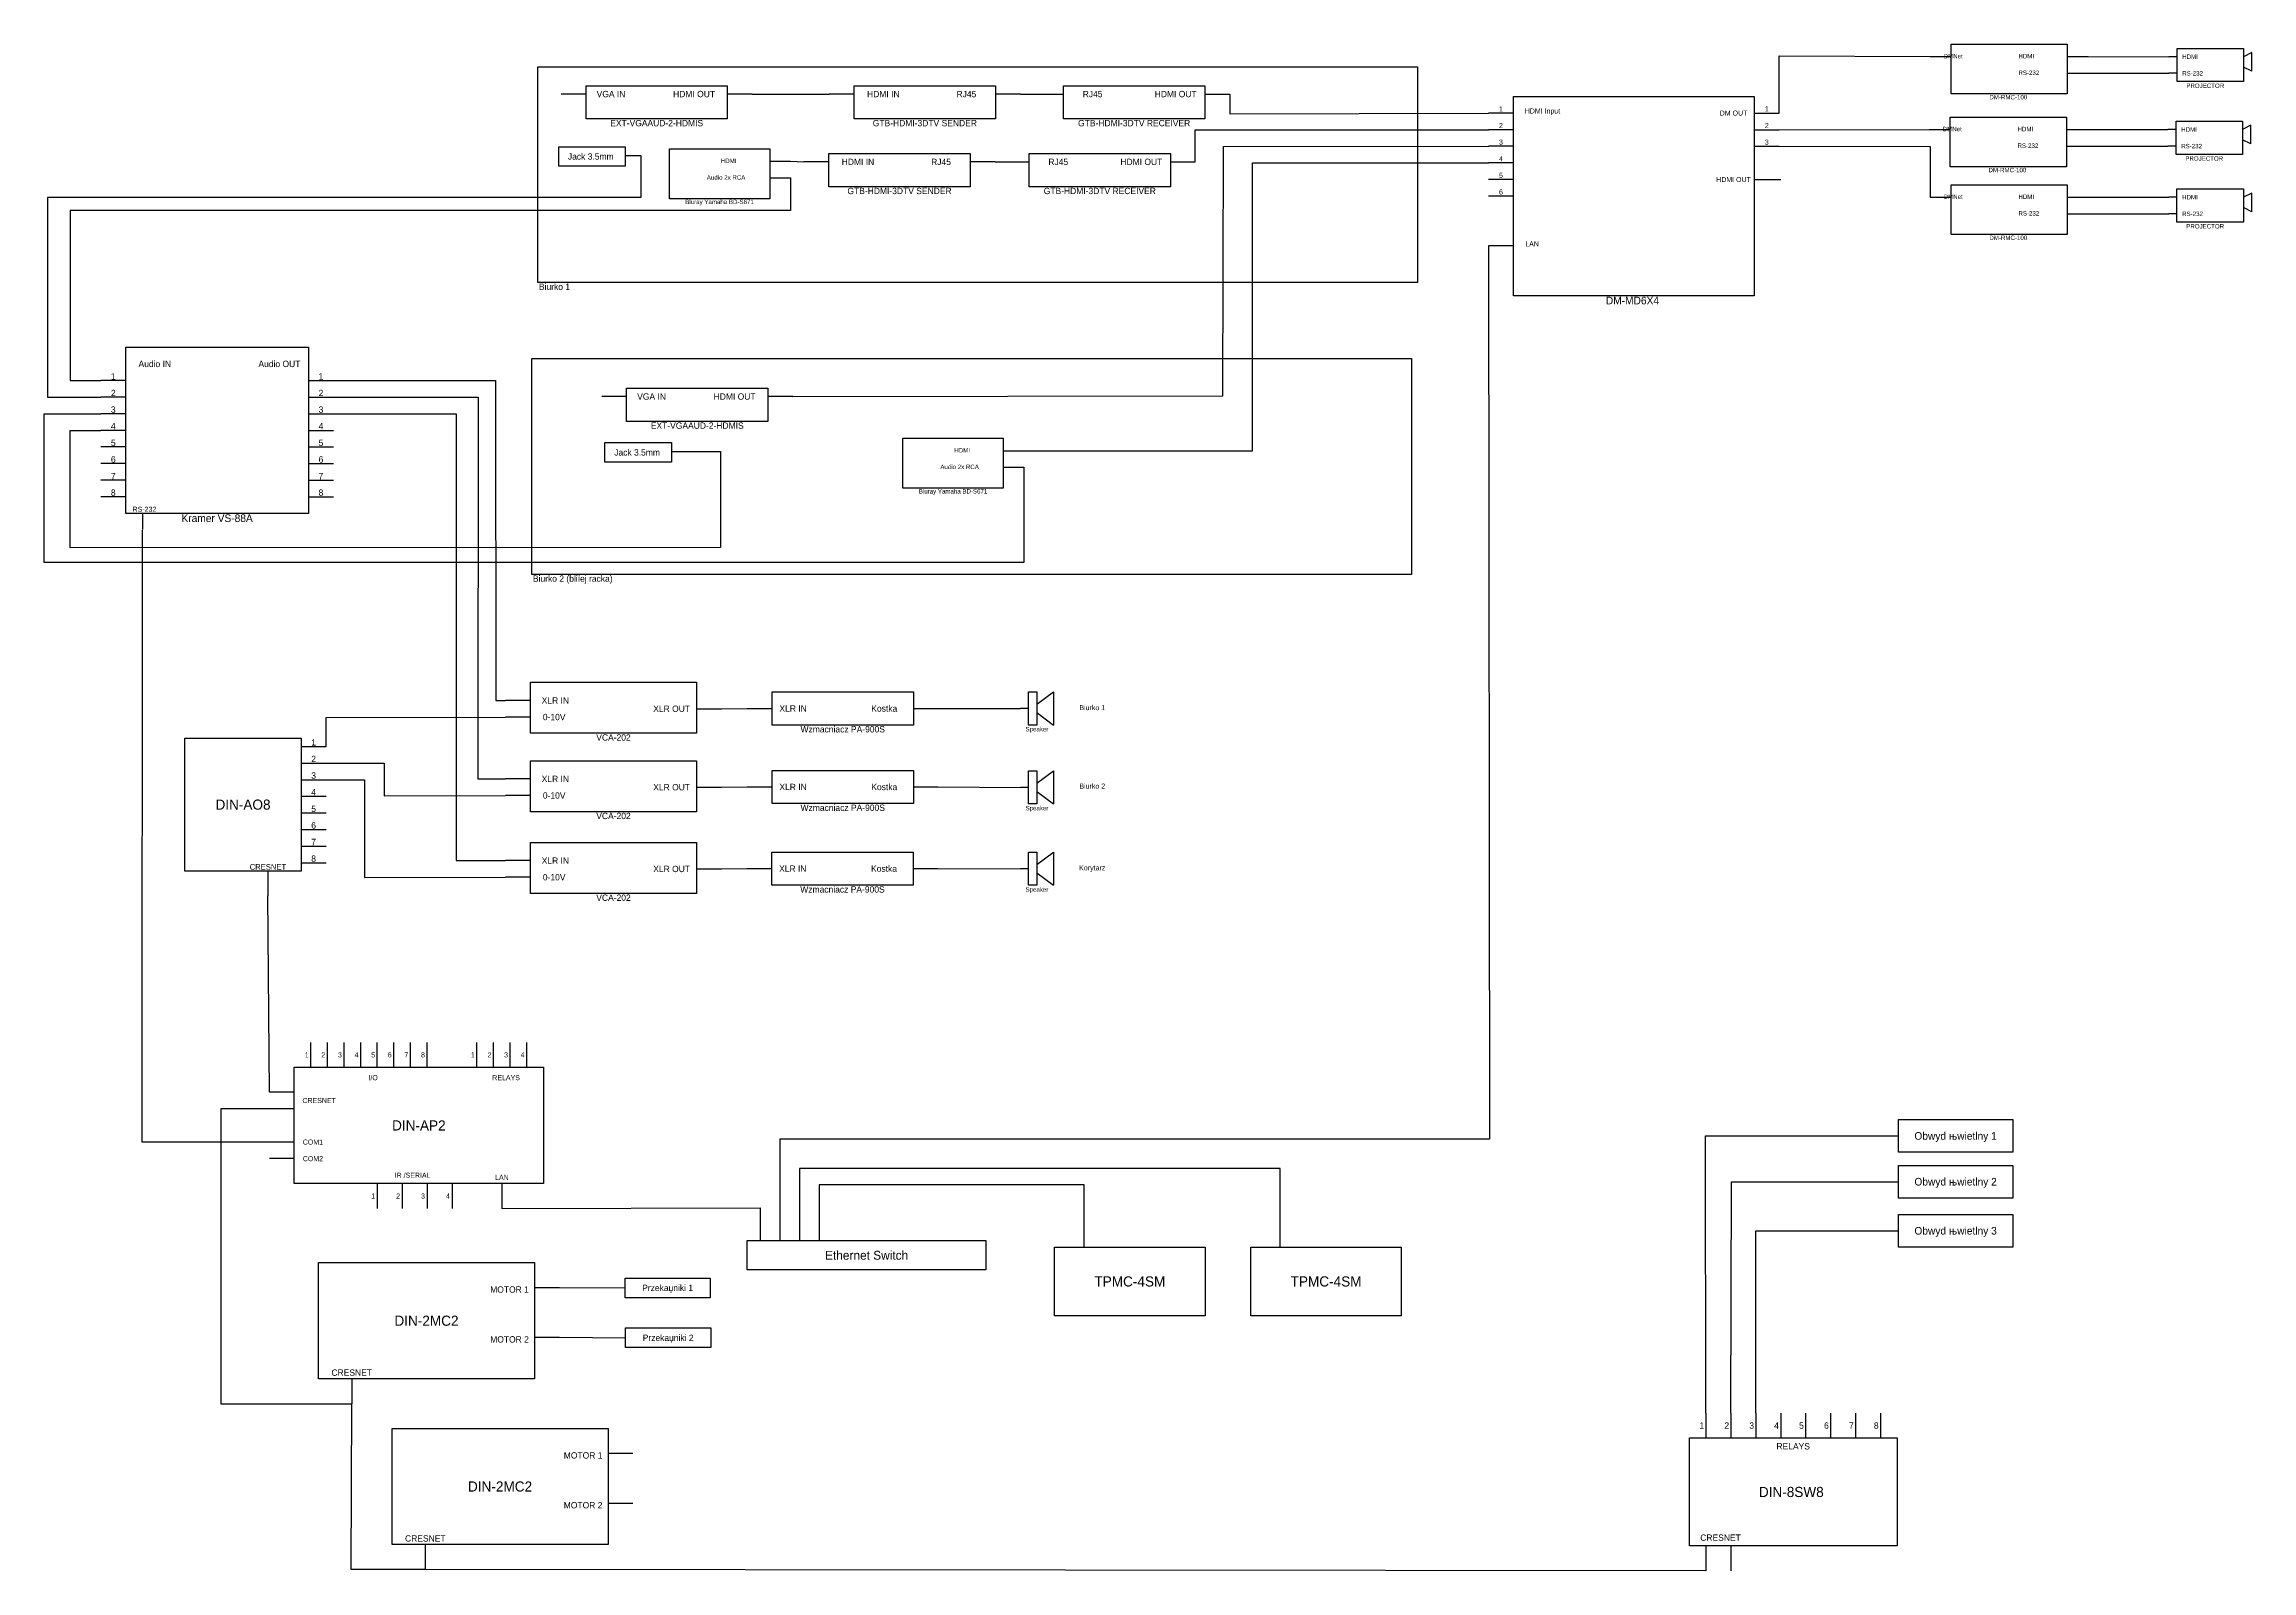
# Model space of a CAD drawing. Extents: x 11 to 686, y 17 to 484.
import ezdxf
from ezdxf.enums import TextEntityAlignment as Align

# ---------------------------------------------------------------- set-up
doc = ezdxf.new("R2010")
doc.units = 0
doc.layers.get('0').update_dxf_attribs({"linetype": 'CONTINUOUS'})

msp = doc.modelspace()

# ---------------------------------------------------------------- linework, layer by layer
at = {"color": 0}
for p, q in [((663.23, 480.08), (660.69, 480.08)), ((686.09, 481.35), (683.55, 480.08)), ((686.09, 475.63), (686.09, 481.35)), ((663.23, 475), (660.69, 475)), ((686.09, 475.63), (683.55, 476.9)), ((685.78, 459.09), (683.24, 457.82)), ((685.78, 453.38), (685.78, 459.09)), ((662.92, 457.82), (660.38, 457.82)), ((662.92, 452.74), (660.38, 452.74)), ((685.78, 453.38), (683.24, 454.64)), ((663.2, 437.11), (660.66, 437.11)), ((686.06, 438.38), (683.52, 437.11)), ((686.06, 432.67), (683.52, 433.94)), ((686.06, 432.67), (686.06, 438.38)), ((663.2, 432.03), (660.66, 432.03)), ((314.59, 282.03), (319.67, 285.84)), ((319.67, 285.84), (319.67, 275.68)), ((312.05, 280.76), (309.51, 280.76)), ((314.59, 279.49), (319.67, 275.68)), ((312.05, 256.61), (309.51, 256.61)), ((314.59, 257.88), (319.67, 261.69)), ((319.67, 261.69), (319.67, 251.53)), ((314.59, 255.34), (319.67, 251.53)), ((314.59, 233), (319.67, 236.81)), ((319.67, 236.81), (319.67, 226.65)), ((312.05, 231.73), (309.51, 231.73)), ((314.59, 230.46), (319.67, 226.65))]:
    msp.add_line(p, q, dxfattribs=at)
for points in [[(541.57, 462.84), (541.57, 480.31), (587.75, 480.11)], [(587.75, 480.11), (594.1, 480.11)], [(629.66, 480.11), (636.01, 480.11)], [(636.01, 480.11), (660.69, 480.08)], [(629.66, 475.03), (636.01, 475.03)], [(636.01, 475.03), (660.69, 475)], [(176.72, 468.66), (169.1, 468.66)], [(227.52, 468.66), (219.9, 468.66)], [(227.52, 468.66), (251.1, 468.66)], [(258.72, 468.66), (251.1, 468.66)], [(309.52, 468.66), (301.9, 468.66)], [(309.52, 468.66), (315.1, 468.66)], [(315.1, 468.66), (322.72, 468.66)], [(365.9, 468.66), (373.52, 468.66)], [(373.52, 468.66), (373.52, 462.56), (452.67, 462.84)], [(460.29, 462.84), (452.67, 462.84)], [(533.95, 462.84), (536.49, 462.84), (541.57, 462.84)], [(239.92, 376.14), (371.42, 376.39), (371.67, 452.59), (452.67, 452.68)], [(363.02, 447.91), (363.02, 457.76), (452.67, 457.76)], [(460.29, 457.76), (452.67, 457.76)], [(460.29, 452.68), (452.67, 452.68)], [(533.95, 457.76), (541.57, 457.76)], [(533.95, 452.68), (541.57, 452.68)], [(541.57, 457.76), (587.47, 457.82)], [(541.57, 452.68), (587.75, 452.62), (587.75, 437.11)], [(587.47, 457.82), (593.82, 457.82)], [(629.38, 457.82), (635.73, 457.82)], [(629.38, 452.74), (635.73, 452.74)], [(635.73, 457.82), (660.38, 457.82)], [(635.73, 452.74), (660.38, 452.74)], [(188.7, 449.89), (193.46, 449.89), (193.46, 437.06), (12, 437), (12, 375.96), (28.33, 375.96)], [(232.86, 448.09), (239.21, 448.09)], [(239.21, 448.09), (243.35, 447.91)], [(250.97, 447.91), (243.35, 447.91)], [(301.77, 447.91), (294.15, 447.91)], [(301.77, 447.91), (304.6, 447.91)], [(304.6, 447.91), (312.22, 447.91)], [(310.61, 359.57), (380.53, 359.57), (380.53, 447.6), (452.67, 447.6)], [(355.4, 447.91), (363.02, 447.91)], [(460.29, 447.6), (452.67, 447.6)], [(239.21, 443.01), (239.21, 433.01), (19, 433), (19, 381.04), (28.33, 381.04)], [(232.86, 443.01), (239.21, 443.01)], [(460.29, 442.52), (452.67, 442.52)], [(533.95, 442.52), (542.09, 442.52)], [(460.29, 437.44), (452.67, 437.44)], [(587.75, 437.11), (594.1, 437.11)], [(629.66, 437.11), (636.01, 437.11)], [(636.01, 437.11), (660.66, 437.11)], [(629.66, 432.03), (636.01, 432.03)], [(636.01, 432.03), (660.66, 432.03)], [(452.67, 422.2), (453, 149), (236, 149), (236, 118)], [(460.29, 422.2), (452.67, 422.2)], [(35.95, 381.04), (28.33, 381.04)], [(91.83, 381.04), (99.45, 381.04)], [(99.45, 381.04), (149.04, 381.04), (149.11, 283.2), (152.08, 283.2)], [(35.95, 375.96), (28.33, 375.96)], [(91.83, 375.96), (99.45, 375.96)], [(99.45, 375.96), (143.76, 375.96), (143.65, 259.2), (152.08, 259.2)], [(189.12, 376.14), (181.5, 376.14)], [(239.92, 376.14), (232.3, 376.14)], [(310.61, 354.49), (310.61, 325.4), (11, 325.4), (11, 370.88), (28.33, 370.88)], [(202.85, 359.38), (217.84, 359.38), (217.84, 329.95), (19, 329.88), (19, 365.8), (28.33, 365.8)], [(35.95, 370.88), (28.33, 370.88)], [(35.95, 365.8), (28.33, 365.8)], [(91.83, 370.88), (99.45, 370.88)], [(91.83, 365.8), (99.45, 365.8)], [(99.45, 370.88), (136.97, 370.88), (136.98, 234.2), (152.08, 234.2)], [(35.95, 360.72), (28.33, 360.72)], [(91.83, 360.72), (99.45, 360.72)], [(304.26, 359.57), (310.61, 359.57)], [(35.95, 355.64), (28.33, 355.64)], [(91.83, 355.64), (99.45, 355.64)], [(304.26, 354.49), (310.61, 354.49)], [(35.95, 350.56), (28.33, 350.56)], [(35.95, 345.48), (28.33, 345.48)], [(91.83, 350.56), (99.45, 350.56)], [(91.83, 345.48), (99.45, 345.48)], [(41.03, 340.37), (41.03, 335.48)], [(79.86, 148.13), (41, 148.13), (41.03, 335.32)], [(97.21, 269.11), (97.21, 278), (152.08, 278.12)], [(159.7, 283.2), (152.08, 283.2)], [(159.7, 278.12), (152.08, 278.12)], [(210.5, 280.66), (218.12, 280.66)], [(218.12, 280.66), (225.99, 280.73)], [(225.99, 280.73), (233.61, 280.73)], [(276.79, 280.73), (284.41, 280.73)], [(284.41, 280.73), (309.51, 280.76)], [(89.59, 269.11), (97.21, 269.11)], [(89.59, 264.03), (97.21, 264.03)], [(97.21, 264.03), (115, 264.03), (115, 254), (152.08, 254.12)], [(89.59, 258.95), (97.21, 258.95)], [(97.21, 258.95), (109, 258.95), (109, 229), (152.08, 229.12)], [(159.7, 259.2), (152.08, 259.2)], [(210.5, 256.66), (218.12, 256.66)], [(218.12, 256.66), (225.99, 256.73)], [(225.99, 256.73), (233.61, 256.73)], [(276.79, 256.73), (284.41, 256.73)], [(284.41, 256.73), (309.51, 256.61)], [(89.59, 253.87), (97.21, 253.87)], [(159.7, 254.12), (152.08, 254.12)], [(89.59, 248.79), (97.21, 248.79)], [(89.59, 243.71), (97.21, 243.71)], [(89.59, 238.63), (97.21, 238.63)], [(79.43, 231.01), (79.43, 223.39)], [(89.59, 233.55), (97.21, 233.55)], [(159.7, 234.2), (152.08, 234.2)], [(210.5, 231.66), (218.12, 231.66)], [(218.12, 231.66), (225.91, 231.75)], [(225.91, 231.75), (233.53, 231.75)], [(276.71, 231.75), (284.33, 231.75)], [(284.33, 231.75), (309.51, 231.73)], [(79.86, 163.37), (79.43, 223.39)], [(159.7, 229.12), (152.08, 229.12)], [(92.56, 170.99), (92.56, 178.61)], [(97.64, 170.99), (97.64, 178.61)], [(102.72, 170.99), (102.72, 178.61)], [(107.8, 170.99), (107.8, 178.61)], [(112.88, 170.99), (112.88, 178.61)], [(117.96, 170.99), (117.96, 178.61)], [(123.04, 170.99), (123.04, 178.61)], [(128.12, 170.99), (128.12, 178.61)], [(143.36, 170.99), (143.36, 178.61)], [(148.44, 170.99), (148.44, 178.61)], [(153.52, 170.99), (153.52, 178.61)], [(158.6, 170.99), (158.6, 178.61)], [(87.48, 163.37), (79.86, 163.37)], [(79.86, 158.29), (65, 158.29), (65, 68.09), (105.05, 68.09)], [(87.48, 158.29), (79.86, 158.29)], [(519.17, 65.24), (519, 150), (578, 150)], [(87.48, 148.13), (79.86, 148.13)], [(87.48, 143.05), (79.86, 143.05)], [(112.88, 135.43), (112.88, 127.81)], [(120.5, 135.43), (120.5, 127.81)], [(128.12, 135.43), (128.12, 127.81)], [(135.74, 135.43), (135.74, 127.81)], [(150.98, 135.43), (150.98, 127.81)], [(389, 116), (389, 140), (242, 140), (242, 118)], [(526.79, 65.24), (527, 136), (578, 136)], [(329, 116), (329, 135), (248, 135), (248, 118)], [(150.98, 127.81), (230, 128), (230, 118)], [(534.41, 65.24), (534.41, 121), (578, 121)], [(160.93, 103.65), (168.55, 103.65)], [(168.55, 103.65), (188.65, 103.53)], [(160.93, 88.41), (168.55, 88.41)], [(168.55, 88.41), (188.82, 88.26)], [(105.05, 75.71), (105.05, 68.09)], [(519.17, 16.98), (127.55, 17.38), (104.85, 17.38), (105.05, 68.09)], [(519.17, 65.24), (519.17, 57.62)], [(526.79, 65.24), (526.79, 57.62)], [(534.41, 65.24), (534.41, 57.62)], [(542.03, 65.24), (542.03, 57.62)], [(549.65, 65.24), (549.65, 57.62)], [(557.27, 65.24), (557.27, 57.62)], [(564.89, 65.24), (564.89, 57.62)], [(572.51, 65.24), (572.51, 57.62)], [(183.43, 52.94), (191.05, 52.94)], [(183.43, 37.7), (191.05, 37.7)], [(127.55, 25), (127.55, 17.38)], [(519.17, 24.6), (519.17, 16.98)], [(526.79, 24.6), (526.79, 16.98)]]:
    msp.add_lwpolyline(points, dxfattribs=at)
for points in [[(594.1, 483.92), (629.66, 483.92), (629.66, 468.68), (594.1, 468.68)], [(663.23, 482.62), (683.55, 482.62), (683.55, 472.46), (663.23, 472.46)], [(162, 477), (431, 477), (431, 411), (162, 411)], [(176.72, 471.2), (219.9, 471.2), (219.9, 461.04), (176.72, 461.04)], [(258.72, 471.2), (301.9, 471.2), (301.9, 461.04), (258.72, 461.04)], [(322.72, 471.2), (365.9, 471.2), (365.9, 461.04), (322.72, 461.04)], [(460.29, 467.92), (533.95, 467.92), (533.95, 406.96), (460.29, 406.96)], [(593.82, 461.63), (629.38, 461.63), (629.38, 446.39), (593.82, 446.39)], [(662.92, 460.36), (683.24, 460.36), (683.24, 450.2), (662.92, 450.2)], [(168.35, 452.56), (188.68, 452.56), (188.68, 446.56), (168.35, 446.56)], [(202.2, 451.9), (232.86, 451.9), (232.86, 436.66), (202.2, 436.66)], [(250.97, 450.45), (294.15, 450.45), (294.15, 440.29), (250.97, 440.29)], [(312.22, 450.45), (355.4, 450.45), (355.4, 440.29), (312.22, 440.29)], [(594.1, 440.92), (629.66, 440.92), (629.66, 425.68), (594.1, 425.68)], [(663.2, 439.65), (683.52, 439.65), (683.52, 429.49), (663.2, 429.49)], [(35.95, 391.2), (91.83, 391.2), (91.83, 340.4), (35.95, 340.4)], [(160.16, 387.73), (429.16, 387.73), (429.16, 321.73), (160.16, 321.73)], [(189.12, 378.68), (232.3, 378.68), (232.3, 368.52), (189.12, 368.52)], [(182.5, 362.06), (202.83, 362.06), (202.83, 356.06), (182.5, 356.06)], [(273.6, 363.38), (304.26, 363.38), (304.26, 348.14), (273.6, 348.14)], [(159.7, 288.76), (210.5, 288.76), (210.5, 273.14), (159.7, 273.14)], [(233.61, 285.81), (276.79, 285.81), (276.79, 275.65), (233.61, 275.65)], [(312.05, 285.84), (314.59, 285.84), (314.59, 275.68), (312.05, 275.68)], [(54.03, 271.65), (89.59, 271.65), (89.59, 231.01), (54.03, 231.01)], [(159.7, 264.76), (210.5, 264.76), (210.5, 249.14), (159.7, 249.14)], [(233.61, 261.81), (276.79, 261.81), (276.79, 251.65), (233.61, 251.65)], [(312.05, 261.69), (314.59, 261.69), (314.59, 251.53), (312.05, 251.53)], [(159.7, 239.76), (210.5, 239.76), (210.5, 224.14), (159.7, 224.14)], [(233.53, 236.83), (276.71, 236.83), (276.71, 226.67), (233.53, 226.67)], [(312.05, 236.81), (314.59, 236.81), (314.59, 226.65), (312.05, 226.65)], [(87.48, 170.99), (163.68, 170.99), (163.68, 135.43), (87.48, 135.43)], [(578, 155), (613, 155), (613, 145), (578, 145)], [(578, 141), (613, 141), (613, 131), (578, 131)], [(578, 126), (613, 126), (613, 116), (578, 116)], [(226, 118), (299, 118), (299, 109), (226, 109)], [(320, 116), (366, 116), (366, 95), (320, 95)], [(380, 116), (426, 116), (426, 95), (380, 95)], [(94.89, 111.27), (160.93, 111.27), (160.93, 75.71), (94.89, 75.71)], [(188.65, 106.53), (214.65, 106.53), (214.65, 100.53), (188.65, 100.53)], [(188.82, 91.26), (214.82, 91.26), (214.82, 85.26), (188.82, 85.26)], [(117.39, 60.56), (183.43, 60.56), (183.43, 25), (117.39, 25)], [(514.09, 57.62), (577.59, 57.62), (577.59, 24.6), (514.09, 24.6)]]:
    msp.add_lwpolyline(points, close=True, dxfattribs=at)

# ---------------------------------------------------------------- texts
for s, height, p in [('DMNet', 1.358, (591.86, 480.25)), ('HDMI', 1.358, (614.72, 480.25)), ('HDMI', 1.358, (664.8, 480.08)), ('RS-232', 1.358, (614.72, 475.17)), ('RS-232', 1.358, (664.8, 475)), ('PROJECTOR', 1.358, (666.07, 471.19)), ('DMNet', 1.358, (591.58, 457.96)), ('HDMI', 1.358, (614.44, 457.96)), ('RS-232', 1.358, (614.44, 452.88)), ('HDMI', 1.358, (664.49, 457.82)), ('RS-232', 1.358, (664.49, 452.74)), ('HDMI', 1.358, (217.92, 448.23)), ('PROJECTOR', 1.358, (665.76, 448.93)), ('Audio 2x RCA', 1.3582, (213.64, 443.15)), ('DMNet', 1.358, (591.86, 437.25)), ('HDMI', 1.358, (614.72, 437.25)), ('RS-232', 1.358, (614.72, 432.17)), ('HDMI', 1.358, (664.77, 437.11)), ('RS-232', 1.358, (664.77, 432.03)), ('PROJECTOR', 1.358, (666.04, 428.22)), ('HDMI', 1.358, (289.32, 359.71)), ('Audio 2x RCA', 1.3582, (285.04, 354.63))]:
    msp.add_text(s, height=height, dxfattribs=at).set_placement(p, align=Align.MIDDLE_LEFT)
for s, height, p in [('VGA IN', 1.94, (184.34, 468.66)), ('HDMI OUT', 1.94, (209.74, 468.66)), ('HDMI IN', 1.94, (267.61, 468.66)), ('RJ45', 1.94, (293.01, 468.66)), ('RJ45', 1.94, (331.61, 468.66)), ('HDMI OUT', 1.94, (357.01, 468.66)), ('2', 1.55, (456.48, 459.03)), ('1', 1.55, (456.48, 464.11)), ('HDMI Input', 1.552, (469.18, 463.48)), ('DM OUT', 1.552, (527.6, 462.84)), ('2', 1.55, (537.76, 459.03)), ('1', 1.55, (537.76, 464.11)), ('3', 1.55, (456.48, 453.95)), ('3', 1.55, (537.76, 453.95)), ('Jack 3.5mm ', 1.9403, (178.51, 449.56)), ('HDMI IN', 1.94, (259.86, 447.91)), ('RJ45', 1.94, (285.26, 447.91)), ('RJ45', 1.94, (321.11, 447.91)), ('HDMI OUT', 1.94, (346.51, 447.91)), ('4', 1.55, (456.48, 448.87)), ('5', 1.55, (456.48, 443.79)), ('6', 1.55, (456.48, 438.71)), ('HDMI OUT', 1.552, (527.6, 442.52)), ('LAN', 1.552, (466, 422.83)), ('Audio IN', 1.94, (44.84, 386.12)), ('Audio OUT', 1.94, (82.94, 386.12)), ('2', 1.94, (32.14, 377.23)), ('1', 1.94, (32.14, 382.31)), ('2', 1.94, (95.64, 377.23)), ('1', 1.94, (95.64, 382.31)), ('3', 1.94, (32.14, 372.15)), ('3', 1.94, (95.64, 372.15)), ('VGA IN', 1.94, (196.74, 376.14)), ('HDMI OUT', 1.94, (222.14, 376.14)), ('4', 1.94, (32.14, 367.07)), ('4', 1.94, (95.64, 367.07)), ('5', 1.94, (32.14, 361.99)), ('6', 1.94, (32.14, 356.91)), ('5', 1.94, (95.64, 361.99)), ('6', 1.94, (95.64, 356.91)), ('Jack 3.5mm ', 1.9403, (192.67, 359.06)), ('7', 1.94, (32.14, 351.83)), ('7', 1.94, (95.64, 351.83)), ('8', 1.94, (32.14, 346.75)), ('8', 1.94, (95.64, 346.75)), ('RS-232', 1.552, (41.66, 341.67)), ('XLR IN', 1.94, (167.32, 283.2)), ('0-10V ', 1.94, (167.32, 278.12)), ('XLR OUT', 1.94, (202.88, 280.66)), ('XLR IN', 1.94, (240.02, 280.73)), ('Kostka', 1.94, (267.9, 280.73)), ('Biurko 1', 1.552, (331.5, 281)), ('1', 1.94, (93.4, 270.38)), ('Speaker', 1.358, (314.59, 274.41)), ('2', 1.94, (93.4, 265.3)), ('3', 1.94, (93.4, 260.22)), ('XLR IN', 1.94, (167.32, 259.2)), ('XLR OUT', 1.94, (202.88, 256.66)), ('XLR IN', 1.94, (240.02, 256.73)), ('Kostka', 1.94, (267.9, 256.73)), ('Biurko 2', 1.552, (331.5, 257)), ('DIN-AO8', 3.104, (71.81, 251.33)), ('4', 1.94, (93.4, 255.14)), ('5', 1.94, (93.4, 250.06)), ('0-10V ', 1.94, (167.32, 254.12)), ('Speaker', 1.358, (314.59, 250.26)), ('6', 1.94, (93.4, 244.98)), ('7', 1.94, (93.4, 239.9)), ('CRESNET', 1.746, (79.43, 232.28)), ('8', 1.94, (93.4, 234.82)), ('XLR IN', 1.94, (167.32, 234.2)), ('0-10V ', 1.94, (167.32, 229.12)), ('XLR OUT', 1.94, (202.88, 231.66)), ('XLR IN', 1.94, (239.93, 231.75)), ('Kostka', 1.94, (267.82, 231.75)), ('Korytarz', 1.552, (331.5, 232)), ('Speaker', 1.358, (314.59, 225.38)), ('1', 1.55, (91.29, 174.8)), ('2', 1.55, (96.37, 174.8)), ('3', 1.55, (101.45, 174.8)), ('4', 1.55, (106.53, 174.8)), ('5', 1.55, (111.61, 174.8)), ('6', 1.55, (116.69, 174.8)), ('7', 1.55, (121.77, 174.8)), ('8', 1.55, (126.85, 174.8)), ('1', 1.55, (142.09, 174.8)), ('2', 1.55, (147.17, 174.8)), ('3', 1.55, (152.25, 174.8)), ('4', 1.55, (157.33, 174.8)), ('I/O', 1.552, (111.61, 167.82)), ('RELAYS', 1.552, (152.25, 167.82)), ('CRESNET', 1.552, (95.1, 160.83)), ('COM1', 1.552, (93.19, 148.13)), ('DIN-AP2', 3.104, (125.58, 153.21)), ('Obwуd њwietlny 1', 2.3283, (595.5, 150)), ('COM2', 1.552, (93.19, 143.05)), ('IR /SERIAL', 1.552, (123.67, 137.97)), ('LAN', 1.552, (150.98, 137.34)), ('Obwуd њwietlny 2', 2.3283, (595.5, 136)), ('1', 1.55, (111.61, 131.62)), ('2', 1.55, (119.23, 131.62)), ('3', 1.55, (126.85, 131.62)), ('4', 1.55, (134.47, 131.62)), ('Obwуd њwietlny 3', 2.3283, (595.5, 121)), ('Ethernet Switch', 2.7164, (262.5, 113.5)), ('MOTOR 1', 1.94, (153.31, 103.02)), ('Przekaџniki 1', 1.9403, (201.65, 103.53)), ('TPMC-4SM', 3.104, (343, 105.5)), ('TPMC-4SM', 3.104, (403, 105.5)), ('DIN-2MC2', 3.104, (127.91, 93.49)), ('MOTOR 2', 1.94, (153.31, 87.78)), ('Przekaџniki 2', 1.9403, (201.82, 88.26)), ('CRESNET', 1.94, (105.05, 77.61)), ('1', 1.94, (517.9, 61.43)), ('2', 1.94, (525.52, 61.43)), ('3', 1.94, (533.14, 61.43)), ('4', 1.94, (540.76, 61.43)), ('5', 1.94, (548.38, 61.43)), ('6', 1.94, (556, 61.43)), ('7', 1.94, (563.62, 61.43)), ('8', 1.94, (571.24, 61.43)), ('RELAYS', 1.94, (545.84, 55.08)), ('MOTOR 1', 1.94, (175.81, 52.3)), ('DIN-2MC2', 3.104, (150.41, 42.78)), ('DIN-8SW8 ', 3.104, (545.84, 41.11)), ('MOTOR 2', 1.94, (175.81, 37.06)), ('CRESNET', 1.94, (127.55, 26.9)), ('CRESNET', 1.94, (523.62, 27.14))]:
    msp.add_text(s, height=height, dxfattribs=at).set_placement(p, align=Align.MIDDLE_CENTER)
for s, height, p in [('DM-RMC-100 ', 1.3582, (611.88, 467.02)), ('EXT-VGAAUD-2-HDMIS', 1.9403, (198.31, 458.8)), ('GTB-HDMI-3DTV SENDER', 1.9403, (280.31, 458.8)), ('GTB-HDMI-3DTV RECEIVER', 1.9403, (344.31, 458.8)), ('DM-RMC-100 ', 1.3582, (611.6, 444.73)), ('GTB-HDMI-3DTV SENDER', 1.9403, (272.56, 438.05)), ('GTB-HDMI-3DTV RECEIVER', 1.9403, (333.81, 438.05)), ('Bluray Yamaha BD-S671', 1.3582, (217.53, 435)), ('DM-RMC-100 ', 1.3582, (611.88, 424.02)), ('DM-MD6X4 ', 2.328, (497.12, 404.33)), ('EXT-VGAAUD-2-HDMIS', 1.9403, (210.71, 366.28)), ('Bluray Yamaha BD-S671', 1.3582, (288.93, 346.48)), ('Kramer VS-88A', 2.3283, (63.89, 337.77)), ('VCA-202', 1.94, (185.1, 270.9)), ('Wzmacniacz PA-900S', 1.9403, (255.2, 273.41)), ('Wzmacniacz PA-900S', 1.9403, (255.2, 249.41)), ('VCA-202', 1.94, (185.1, 246.9)), ('VCA-202', 1.94, (185.1, 221.9)), ('Wzmacniacz PA-900S', 1.9403, (255.12, 224.43))]:
    msp.add_text(s, height=height, dxfattribs=at).set_placement(p, align=Align.CENTER)
for s, height, p in [('Biurko 1', 1.94, (162.3, 408.76)), ('Biurko 2 (bliїej racka)', 1.9403, (160.46, 319.49))]:
    msp.add_text(s, height=height, dxfattribs=at).set_placement(p)

doc.saveas('drawing.dxf')
